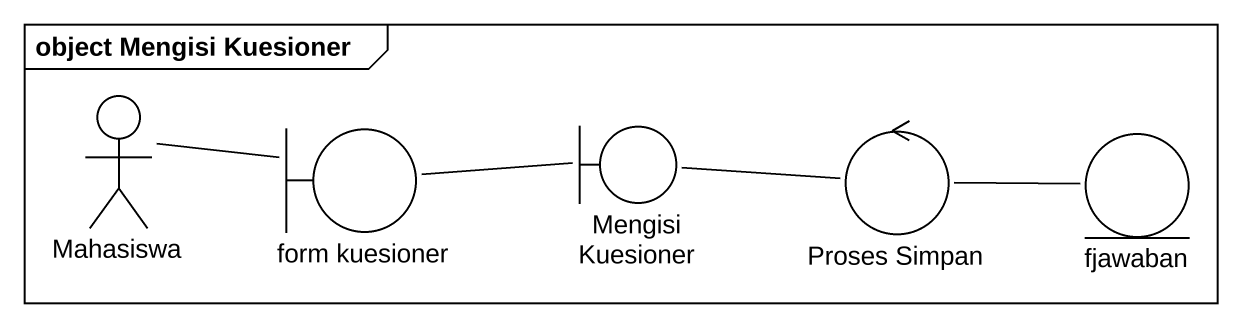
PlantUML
@startuml
mainframe object Mengisi Kuesioner
actor Mahasiswa
boundary "form kuesioner" as form_kuesioner
boundary "Mengisi Kuesioner" as Mengisi_Kuesioner
control "Proses Simpan" as Proses_Simpan
entity fjawaban
Mahasiswa -right- form_kuesioner
form_kuesioner -right- Mengisi_Kuesioner
Mengisi_Kuesioner -right- Proses_Simpan
Proses_Simpan -right- fjawaban
@enduml
